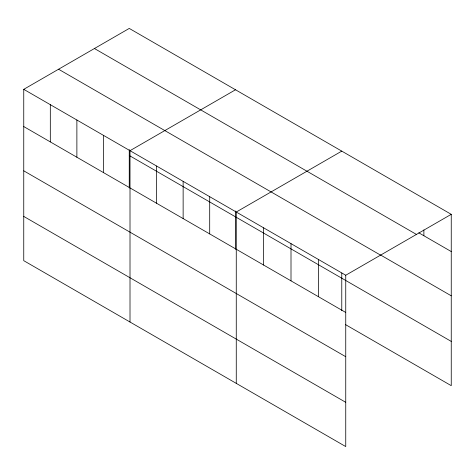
<?xml version="1.0" encoding="UTF-8"?>
<svg xmlns="http://www.w3.org/2000/svg" width="475" height="475" viewBox="0 0 475 475"><rect width="100%" height="100%" fill="white"/><g stroke="black" fill="none" stroke-linecap="round" stroke-linejoin="round"><path stroke-width="0.71" d="M23.75 89.336L345.747 275.239L345.747 446.577L23.75 260.674L23.75 89.336L129.253 28.423L451.25 214.326L451.25 385.664L345.592 324.662M235.511 89.769L130.007 150.682L130.007 322.02M341.774 151.115L236.265 212.028L236.265 383.372M345.747 275.239L451.25 214.326M418.79 232.809L451.25 251.554M94.436 48.521L416.433 234.424M380.6 255.016L451.25 295.806M58.568 69.231L380.564 255.134M129.253 155.503L451.25 341.406M23.75 126.564L345.747 312.467M23.75 170.822L345.747 356.719M23.75 216.416L345.747 402.319M423.878 229.912L423.878 235.748M341.774 273.054L341.774 310.656M318.375 259.433L318.375 296.661M291.003 243.633L291.003 280.862M263.637 227.834L263.637 265.062M235.511 210.971L235.511 249.31M209.701 196.692L209.701 233.92M183.136 181.355L183.136 218.583M156.572 166.018L156.572 203.247M129.253 149.619L129.253 187.963M103.443 135.345L103.443 172.573M76.879 120.009L76.879 157.237M50.314 104.672L50.314 141.9"/></g></svg>
